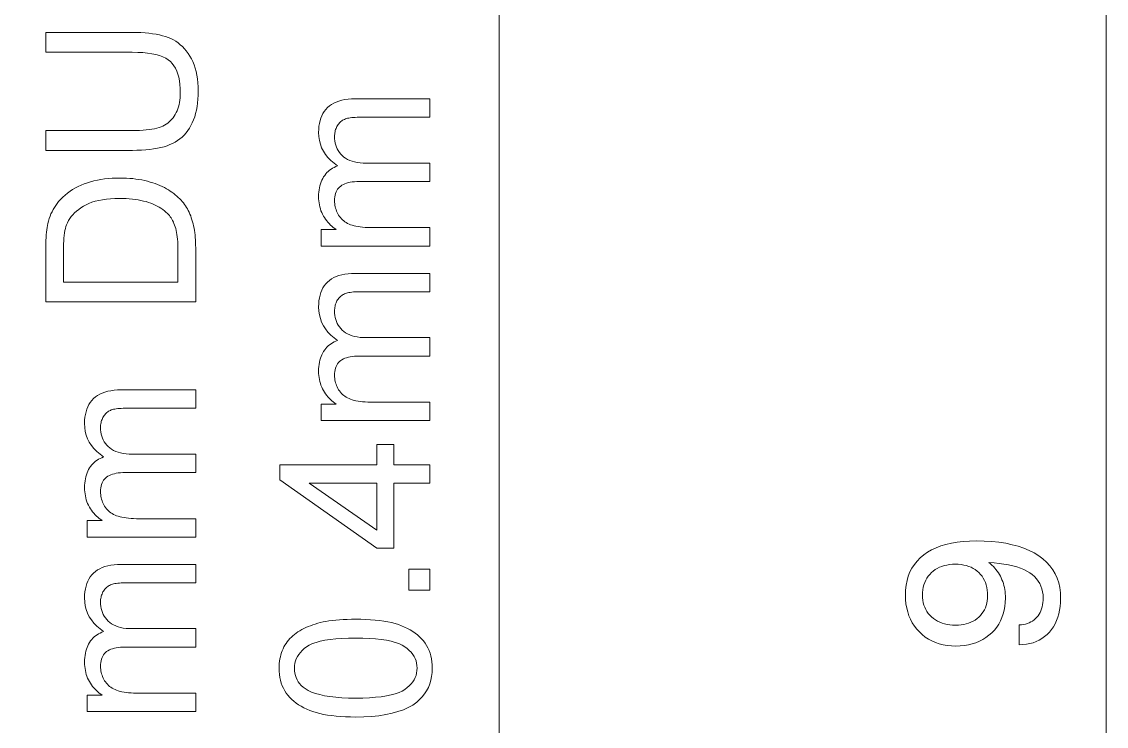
# Model space of a CAD drawing. Extents: x 0 to 297, y 0 to 420.
# Drawn here: x 151.95 to 173.65, y 211.38 to 225.48 of the extents above; entities that cross this region are included whole.
import ezdxf

# ---------------------------------------------------------------- set-up
doc = ezdxf.new("R2010")
doc.units = 0

msp = doc.modelspace()

# ---------------------------------------------------------------- linework, layer by layer
at = {"color": 7, "lineweight": 13}
msp.add_line((173.645, 131.163), (173.645, 284.152), dxfattribs=at)
msp.add_lwpolyline([(130.706, 153.818), (161.496, 162.698), (161.496, 236.781)], dxfattribs=at)
for points in [[(152.426, 224.866), (152.426, 225.263), (154.159, 225.263), (154.247, 225.262), (154.332, 225.259), (154.413, 225.254), (154.491, 225.247), (154.565, 225.238), (154.635, 225.226), (154.701, 225.213), (154.763, 225.198), (154.822, 225.18), (154.877, 225.161), (154.929, 225.139), (154.98, 225.113), (155.028, 225.085), (155.074, 225.053), (155.118, 225.017), (155.161, 224.979), (155.201, 224.937), (155.239, 224.892), (155.276, 224.843), (155.31, 224.791), (155.342, 224.736), (155.37, 224.678), (155.395, 224.616), (155.417, 224.551), (155.435, 224.483), (155.45, 224.411), (155.462, 224.336), (155.47, 224.257), (155.475, 224.176), (155.477, 224.091), (155.475, 224.008), (155.471, 223.928), (155.464, 223.851), (155.454, 223.778), (155.44, 223.707), (155.424, 223.64), (155.406, 223.576), (155.384, 223.514), (155.359, 223.456), (155.331, 223.401), (155.301, 223.349), (155.268, 223.3), (155.233, 223.254), (155.194, 223.211), (155.154, 223.171), (155.11, 223.134), (155.064, 223.101), (155.016, 223.07), (154.965, 223.043), (154.911, 223.018), (154.854, 222.996), (154.793, 222.977), (154.728, 222.96), (154.659, 222.945), (154.585, 222.932), (154.508, 222.922), (154.427, 222.914), (154.342, 222.908), (154.252, 222.905), (154.159, 222.904), (152.426, 222.904), (152.426, 223.301), (154.157, 223.301), (154.233, 223.301), (154.305, 223.304), (154.373, 223.307), (154.437, 223.312), (154.496, 223.319), (154.552, 223.327), (154.603, 223.336), (154.651, 223.347), (154.694, 223.359), (154.733, 223.373), (154.769, 223.389), (154.804, 223.406), (154.836, 223.426), (154.867, 223.448), (154.897, 223.472), (154.925, 223.498), (154.951, 223.526), (154.975, 223.556), (154.997, 223.589), (155.018, 223.623), (155.037, 223.659), (155.054, 223.697), (155.07, 223.736), (155.083, 223.777), (155.094, 223.82), (155.103, 223.864), (155.11, 223.909), (155.115, 223.957), (155.118, 224.005), (155.119, 224.056), (155.117, 224.141), (155.111, 224.221), (155.101, 224.296), (155.087, 224.366), (155.069, 224.431), (155.047, 224.491), (155.021, 224.546), (154.992, 224.595), (154.958, 224.64), (154.92, 224.68), (154.877, 224.715), (154.826, 224.747), (154.768, 224.775), (154.703, 224.799), (154.63, 224.82), (154.55, 224.836), (154.463, 224.849), (154.368, 224.859), (154.266, 224.864), (154.157, 224.866)], [(160.108, 220.989), (157.934, 220.989), (157.934, 221.319), (158.239, 221.319), (158.208, 221.34), (158.178, 221.362), (158.149, 221.386), (158.122, 221.411), (158.095, 221.438), (158.07, 221.466), (158.047, 221.495), (158.024, 221.526), (158.003, 221.558), (157.983, 221.591), (157.964, 221.625), (157.948, 221.661), (157.933, 221.697), (157.92, 221.734), (157.91, 221.772), (157.901, 221.812), (157.894, 221.852), (157.889, 221.893), (157.886, 221.935), (157.885, 221.978), (157.886, 222.025), (157.889, 222.071), (157.894, 222.115), (157.901, 222.157), (157.91, 222.197), (157.921, 222.236), (157.935, 222.273), (157.95, 222.308), (157.967, 222.342), (157.986, 222.374), (158.007, 222.404), (158.029, 222.432), (158.053, 222.458), (158.079, 222.483), (158.106, 222.505), (158.135, 222.526), (158.165, 222.545), (158.197, 222.563), (158.231, 222.578), (158.266, 222.592), (158.194, 222.645), (158.129, 222.701), (158.072, 222.76), (158.022, 222.823), (157.981, 222.888), (157.946, 222.957), (157.92, 223.029), (157.901, 223.104), (157.889, 223.182), (157.885, 223.263), (157.887, 223.326), (157.893, 223.386), (157.901, 223.443), (157.914, 223.498), (157.93, 223.549), (157.95, 223.597), (157.973, 223.642), (158, 223.684), (158.03, 223.724), (158.064, 223.76), (158.102, 223.793), (158.144, 223.823), (158.189, 223.849), (158.239, 223.871), (158.292, 223.89), (158.349, 223.906), (158.41, 223.918), (158.475, 223.927), (158.543, 223.932), (158.616, 223.934), (160.108, 223.934), (160.108, 223.568), (158.739, 223.568), (158.696, 223.567), (158.655, 223.566), (158.617, 223.564), (158.582, 223.562), (158.549, 223.559), (158.518, 223.555), (158.49, 223.55), (158.464, 223.545), (158.441, 223.539), (158.421, 223.532), (158.401, 223.524), (158.383, 223.515), (158.366, 223.505), (158.349, 223.494), (158.333, 223.481), (158.317, 223.468), (158.303, 223.453), (158.289, 223.437), (158.276, 223.42), (158.264, 223.402), (158.253, 223.383), (158.243, 223.363), (158.234, 223.342), (158.226, 223.321), (158.219, 223.3), (158.214, 223.277), (158.21, 223.254), (158.207, 223.23), (158.205, 223.206), (158.205, 223.181), (158.206, 223.136), (158.211, 223.092), (158.218, 223.05), (158.229, 223.01), (158.243, 222.971), (158.26, 222.934), (158.279, 222.898), (158.302, 222.864), (158.328, 222.831), (158.357, 222.8), (158.389, 222.771), (158.425, 222.746), (158.465, 222.723), (158.508, 222.703), (158.555, 222.687), (158.606, 222.673), (158.66, 222.662), (158.718, 222.655), (158.78, 222.65), (158.845, 222.649), (160.108, 222.649), (160.108, 222.28), (158.696, 222.28), (158.648, 222.28), (158.602, 222.277), (158.559, 222.272), (158.519, 222.266), (158.481, 222.258), (158.445, 222.248), (158.412, 222.236), (158.381, 222.223), (158.353, 222.208), (158.327, 222.19), (158.304, 222.171), (158.283, 222.15), (158.265, 222.126), (158.249, 222.1), (158.235, 222.072), (158.224, 222.041), (158.216, 222.008), (158.21, 221.973), (158.206, 221.936), (158.205, 221.896), (158.205, 221.865), (158.208, 221.835), (158.212, 221.805), (158.218, 221.775), (158.225, 221.746), (158.234, 221.718), (158.245, 221.69), (158.257, 221.662), (158.271, 221.635), (158.286, 221.608), (158.304, 221.583), (158.322, 221.558), (158.342, 221.536), (158.364, 221.514), (158.387, 221.494), (158.412, 221.476), (158.438, 221.459), (158.466, 221.444), (158.495, 221.43), (158.526, 221.417), (158.559, 221.406), (158.594, 221.396), (158.633, 221.387), (158.674, 221.379), (158.718, 221.372), (158.765, 221.367), (158.815, 221.363), (158.867, 221.36), (158.922, 221.358), (158.98, 221.358), (160.108, 221.358)], [(155.426, 219.871), (152.426, 219.871), (152.426, 220.904), (152.426, 220.973), (152.427, 221.038), (152.429, 221.099), (152.432, 221.158), (152.436, 221.213), (152.441, 221.265), (152.447, 221.313), (152.453, 221.358), (152.46, 221.4), (152.469, 221.438), (152.481, 221.489), (152.496, 221.539), (152.513, 221.586), (152.531, 221.633), (152.552, 221.677), (152.574, 221.721), (152.599, 221.762), (152.625, 221.803), (152.653, 221.841), (152.683, 221.878), (152.725, 221.925), (152.768, 221.969), (152.814, 222.01), (152.862, 222.049), (152.912, 222.086), (152.964, 222.12), (153.019, 222.152), (153.076, 222.182), (153.135, 222.209), (153.196, 222.233), (153.259, 222.256), (153.324, 222.276), (153.391, 222.293), (153.46, 222.309), (153.53, 222.322), (153.603, 222.332), (153.677, 222.34), (153.752, 222.346), (153.83, 222.35), (153.909, 222.351), (153.977, 222.35), (154.043, 222.348), (154.107, 222.344), (154.17, 222.338), (154.232, 222.331), (154.291, 222.322), (154.35, 222.312), (154.406, 222.3), (154.461, 222.286), (154.515, 222.271), (154.567, 222.255), (154.617, 222.238), (154.665, 222.219), (154.712, 222.2), (154.756, 222.18), (154.799, 222.159), (154.84, 222.137), (154.879, 222.115), (154.916, 222.091), (154.952, 222.067), (154.986, 222.041), (155.018, 222.016), (155.049, 221.99), (155.078, 221.963), (155.106, 221.936), (155.133, 221.908), (155.158, 221.88), (155.181, 221.852), (155.203, 221.823), (155.224, 221.793), (155.243, 221.763), (155.262, 221.732), (155.279, 221.699), (155.296, 221.665), (155.311, 221.63), (155.326, 221.593), (155.339, 221.556), (155.352, 221.517), (155.364, 221.477), (155.374, 221.435), (155.384, 221.393), (155.393, 221.349), (155.401, 221.304), (155.407, 221.258), (155.413, 221.21), (155.417, 221.161), (155.421, 221.111), (155.424, 221.06), (155.425, 221.007), (155.426, 220.953)], [(155.072, 220.268), (155.072, 220.908), (155.071, 220.966), (155.069, 221.022), (155.067, 221.075), (155.063, 221.125), (155.058, 221.173), (155.052, 221.218), (155.045, 221.261), (155.036, 221.301), (155.027, 221.339), (155.016, 221.374), (155.005, 221.407), (154.992, 221.439), (154.979, 221.469), (154.965, 221.498), (154.95, 221.526), (154.934, 221.552), (154.917, 221.577), (154.899, 221.6), (154.88, 221.622), (154.861, 221.643), (154.832, 221.671), (154.8, 221.697), (154.767, 221.722), (154.732, 221.746), (154.695, 221.769), (154.656, 221.79), (154.616, 221.81), (154.573, 221.829), (154.528, 221.847), (154.481, 221.863), (154.433, 221.878), (154.382, 221.891), (154.329, 221.903), (154.274, 221.913), (154.217, 221.922), (154.159, 221.929), (154.098, 221.935), (154.035, 221.939), (153.97, 221.941), (153.903, 221.942), (153.811, 221.94), (153.724, 221.936), (153.64, 221.928), (153.561, 221.917), (153.487, 221.903), (153.417, 221.886), (153.351, 221.866), (153.29, 221.843), (153.232, 221.817), (153.18, 221.787), (153.131, 221.756), (153.085, 221.723), (153.043, 221.689), (153.004, 221.653), (152.969, 221.616), (152.936, 221.578), (152.908, 221.538), (152.882, 221.498), (152.86, 221.455), (152.841, 221.412), (152.829, 221.378), (152.819, 221.34), (152.81, 221.299), (152.802, 221.253), (152.795, 221.204), (152.789, 221.15), (152.785, 221.093), (152.782, 221.032), (152.78, 220.967), (152.78, 220.898), (152.78, 220.268)], [(160.108, 217.498), (157.934, 217.498), (157.934, 217.828), (158.239, 217.828), (158.208, 217.849), (158.178, 217.871), (158.149, 217.895), (158.122, 217.92), (158.095, 217.947), (158.07, 217.975), (158.047, 218.004), (158.024, 218.034), (158.003, 218.066), (157.983, 218.1), (157.964, 218.134), (157.948, 218.17), (157.933, 218.206), (157.92, 218.243), (157.91, 218.281), (157.901, 218.32), (157.894, 218.361), (157.889, 218.402), (157.886, 218.444), (157.885, 218.486), (157.886, 218.534), (157.889, 218.58), (157.894, 218.624), (157.901, 218.666), (157.91, 218.706), (157.921, 218.745), (157.935, 218.782), (157.95, 218.817), (157.967, 218.851), (157.986, 218.882), (158.007, 218.912), (158.029, 218.941), (158.053, 218.967), (158.079, 218.992), (158.106, 219.014), (158.135, 219.035), (158.165, 219.054), (158.197, 219.071), (158.231, 219.087), (158.266, 219.1), (158.194, 219.154), (158.129, 219.21), (158.072, 219.269), (158.022, 219.332), (157.981, 219.397), (157.946, 219.466), (157.92, 219.538), (157.901, 219.612), (157.889, 219.69), (157.885, 219.772), (157.887, 219.835), (157.893, 219.895), (157.901, 219.952), (157.914, 220.006), (157.93, 220.058), (157.95, 220.106), (157.973, 220.151), (158, 220.193), (158.03, 220.233), (158.064, 220.269), (158.102, 220.302), (158.144, 220.332), (158.189, 220.358), (158.239, 220.38), (158.292, 220.399), (158.349, 220.415), (158.41, 220.427), (158.475, 220.436), (158.543, 220.441), (158.616, 220.443), (160.108, 220.443), (160.108, 220.077), (158.739, 220.077), (158.696, 220.076), (158.655, 220.075), (158.617, 220.073), (158.582, 220.071), (158.549, 220.068), (158.518, 220.064), (158.49, 220.059), (158.464, 220.054), (158.441, 220.048), (158.421, 220.041), (158.401, 220.033), (158.383, 220.024), (158.366, 220.014), (158.349, 220.003), (158.333, 219.99), (158.317, 219.977), (158.303, 219.962), (158.289, 219.946), (158.276, 219.929), (158.264, 219.911), (158.253, 219.892), (158.243, 219.872), (158.234, 219.851), (158.226, 219.83), (158.219, 219.808), (158.214, 219.786), (158.21, 219.763), (158.207, 219.739), (158.205, 219.715), (158.205, 219.69), (158.206, 219.645), (158.211, 219.601), (158.218, 219.559), (158.229, 219.519), (158.243, 219.48), (158.26, 219.443), (158.279, 219.407), (158.302, 219.373), (158.328, 219.34), (158.357, 219.309), (158.389, 219.28), (158.425, 219.255), (158.465, 219.232), (158.508, 219.212), (158.555, 219.196), (158.606, 219.182), (158.66, 219.171), (158.718, 219.164), (158.78, 219.159), (158.845, 219.158), (160.108, 219.158), (160.108, 218.789), (158.696, 218.789), (158.648, 218.788), (158.602, 218.786), (158.559, 218.781), (158.519, 218.775), (158.481, 218.767), (158.445, 218.757), (158.412, 218.745), (158.381, 218.732), (158.353, 218.716), (158.327, 218.699), (158.304, 218.68), (158.283, 218.659), (158.265, 218.635), (158.249, 218.609), (158.235, 218.581), (158.224, 218.55), (158.216, 218.517), (158.21, 218.482), (158.206, 218.444), (158.205, 218.405), (158.205, 218.374), (158.208, 218.343), (158.212, 218.313), (158.218, 218.284), (158.225, 218.255), (158.234, 218.226), (158.245, 218.198), (158.257, 218.171), (158.271, 218.144), (158.286, 218.117), (158.304, 218.091), (158.322, 218.067), (158.342, 218.044), (158.364, 218.023), (158.387, 218.003), (158.412, 217.985), (158.438, 217.968), (158.466, 217.952), (158.495, 217.938), (158.526, 217.926), (158.559, 217.915), (158.594, 217.904), (158.633, 217.896), (158.674, 217.888), (158.718, 217.881), (158.765, 217.876), (158.815, 217.872), (158.867, 217.869), (158.922, 217.867), (158.98, 217.866), (160.108, 217.866)], [(155.426, 215.168), (153.252, 215.168), (153.252, 215.498), (153.557, 215.498), (153.526, 215.519), (153.496, 215.541), (153.467, 215.565), (153.44, 215.59), (153.413, 215.617), (153.388, 215.645), (153.364, 215.674), (153.342, 215.705), (153.321, 215.737), (153.3, 215.77), (153.282, 215.804), (153.265, 215.84), (153.251, 215.876), (153.238, 215.913), (153.228, 215.952), (153.219, 215.991), (153.212, 216.031), (153.207, 216.072), (153.204, 216.114), (153.203, 216.157), (153.204, 216.204), (153.207, 216.25), (153.212, 216.294), (153.219, 216.336), (153.228, 216.376), (153.239, 216.415), (153.252, 216.452), (153.267, 216.487), (153.284, 216.521), (153.304, 216.553), (153.324, 216.583), (153.347, 216.611), (153.371, 216.637), (153.397, 216.662), (153.424, 216.684), (153.453, 216.705), (153.483, 216.724), (153.515, 216.742), (153.549, 216.757), (153.584, 216.771), (153.512, 216.824), (153.447, 216.88), (153.39, 216.939), (153.34, 217.002), (153.298, 217.067), (153.264, 217.136), (153.238, 217.208), (153.218, 217.283), (153.207, 217.361), (153.203, 217.442), (153.205, 217.505), (153.21, 217.565), (153.219, 217.622), (153.232, 217.677), (153.248, 217.728), (153.268, 217.776), (153.291, 217.821), (153.318, 217.864), (153.348, 217.903), (153.382, 217.939), (153.42, 217.972), (153.462, 218.002), (153.507, 218.028), (153.557, 218.05), (153.61, 218.07), (153.667, 218.085), (153.728, 218.097), (153.793, 218.106), (153.861, 218.111), (153.934, 218.113), (155.426, 218.113), (155.426, 217.747), (154.057, 217.747), (154.014, 217.746), (153.973, 217.745), (153.935, 217.743), (153.9, 217.741), (153.867, 217.738), (153.836, 217.734), (153.808, 217.729), (153.782, 217.724), (153.759, 217.718), (153.738, 217.711), (153.719, 217.703), (153.701, 217.694), (153.683, 217.684), (153.667, 217.673), (153.651, 217.661), (153.635, 217.647), (153.621, 217.632), (153.607, 217.616), (153.594, 217.599), (153.582, 217.581), (153.571, 217.562), (153.56, 217.542), (153.552, 217.522), (153.544, 217.5), (153.537, 217.479), (153.532, 217.456), (153.528, 217.433), (153.525, 217.409), (153.523, 217.385), (153.522, 217.36), (153.524, 217.315), (153.529, 217.271), (153.536, 217.229), (153.547, 217.189), (153.561, 217.15), (153.577, 217.113), (153.597, 217.077), (153.62, 217.043), (153.646, 217.01), (153.675, 216.979), (153.707, 216.951), (153.743, 216.925), (153.783, 216.902), (153.826, 216.882), (153.873, 216.866), (153.924, 216.852), (153.978, 216.842), (154.036, 216.834), (154.098, 216.829), (154.163, 216.828), (155.426, 216.828), (155.426, 216.46), (154.014, 216.46), (153.966, 216.459), (153.92, 216.456), (153.877, 216.451), (153.837, 216.445), (153.799, 216.437), (153.763, 216.427), (153.73, 216.415), (153.699, 216.402), (153.671, 216.387), (153.645, 216.37), (153.622, 216.35), (153.601, 216.329), (153.583, 216.305), (153.567, 216.279), (153.553, 216.251), (153.542, 216.22), (153.534, 216.187), (153.527, 216.152), (153.524, 216.115), (153.522, 216.075), (153.523, 216.044), (153.526, 216.014), (153.53, 215.984), (153.536, 215.954), (153.543, 215.925), (153.552, 215.897), (153.563, 215.869), (153.575, 215.841), (153.589, 215.814), (153.604, 215.787), (153.621, 215.762), (153.64, 215.737), (153.66, 215.715), (153.682, 215.693), (153.705, 215.673), (153.73, 215.655), (153.756, 215.638), (153.784, 215.623), (153.813, 215.609), (153.844, 215.596), (153.877, 215.585), (153.912, 215.575), (153.951, 215.566), (153.992, 215.558), (154.036, 215.551), (154.083, 215.546), (154.133, 215.542), (154.185, 215.539), (154.24, 215.537), (154.298, 215.537), (155.426, 215.537)], [(160.108, 216.246), (159.389, 216.246), (159.389, 214.944), (159.052, 214.944), (157.108, 216.313), (157.108, 216.614), (159.052, 216.614), (159.052, 217.019), (159.389, 217.019), (159.389, 216.614), (160.108, 216.614)], [(159.052, 216.246), (157.699, 216.246), (159.052, 215.306)], [(171.903, 213.015), (171.903, 213.411), (171.947, 213.414), (171.989, 213.421), (172.029, 213.429), (172.068, 213.441), (172.104, 213.455), (172.138, 213.471), (172.17, 213.49), (172.2, 213.512), (172.229, 213.537), (172.255, 213.564), (172.279, 213.593), (172.301, 213.625), (172.319, 213.658), (172.336, 213.694), (172.35, 213.732), (172.361, 213.771), (172.37, 213.813), (172.376, 213.857), (172.38, 213.903), (172.381, 213.951), (172.379, 214.015), (172.371, 214.076), (172.357, 214.134), (172.338, 214.189), (172.314, 214.241), (172.285, 214.29), (172.25, 214.336), (172.209, 214.378), (172.164, 214.418), (172.113, 214.455), (172.056, 214.488), (171.994, 214.519), (171.926, 214.547), (171.853, 214.571), (171.774, 214.593), (171.689, 214.612), (171.598, 214.628), (171.502, 214.641), (171.401, 214.652), (171.294, 214.659), (171.326, 214.633), (171.356, 214.606), (171.385, 214.578), (171.412, 214.549), (171.438, 214.519), (171.462, 214.488), (171.485, 214.455), (171.505, 214.422), (171.525, 214.387), (171.542, 214.351), (171.558, 214.315), (171.573, 214.277), (171.585, 214.239), (171.596, 214.2), (171.606, 214.159), (171.613, 214.119), (171.619, 214.077), (171.623, 214.034), (171.626, 213.991), (171.627, 213.947), (171.624, 213.863), (171.616, 213.783), (171.602, 213.705), (171.583, 213.631), (171.558, 213.561), (171.528, 213.493), (171.493, 213.429), (171.452, 213.368), (171.406, 213.31), (171.354, 213.255), (171.297, 213.205), (171.238, 213.159), (171.174, 213.12), (171.107, 213.085), (171.037, 213.056), (170.963, 213.032), (170.886, 213.013), (170.806, 213), (170.721, 212.992), (170.634, 212.989), (170.546, 212.992), (170.461, 213.001), (170.38, 213.015), (170.302, 213.034), (170.227, 213.06), (170.156, 213.091), (170.088, 213.127), (170.024, 213.17), (169.963, 213.217), (169.905, 213.271), (169.852, 213.329), (169.805, 213.39), (169.763, 213.455), (169.727, 213.524), (169.696, 213.596), (169.671, 213.671), (169.651, 213.75), (169.637, 213.832), (169.629, 213.918), (169.626, 214.008), (169.63, 214.11), (169.641, 214.208), (169.659, 214.301), (169.684, 214.388), (169.717, 214.471), (169.757, 214.549), (169.805, 214.622), (169.859, 214.69), (169.921, 214.754), (169.991, 214.812), (170.067, 214.865), (170.15, 214.913), (170.239, 214.954), (170.334, 214.991), (170.436, 215.021), (170.545, 215.047), (170.659, 215.066), (170.781, 215.08), (170.909, 215.089), (171.043, 215.091), (171.201, 215.088), (171.352, 215.079), (171.496, 215.065), (171.632, 215.044), (171.761, 215.017), (171.882, 214.984), (171.996, 214.946), (172.103, 214.901), (172.201, 214.851), (172.293, 214.794), (172.376, 214.732), (172.451, 214.665), (172.517, 214.593), (172.574, 214.516), (172.622, 214.434), (172.661, 214.346), (172.692, 214.254), (172.714, 214.157), (172.727, 214.054), (172.731, 213.947), (172.729, 213.863), (172.722, 213.783), (172.711, 213.707), (172.695, 213.633), (172.675, 213.564), (172.65, 213.498), (172.621, 213.435), (172.587, 213.376), (172.549, 213.32), (172.506, 213.268), (172.459, 213.22), (172.41, 213.177), (172.357, 213.139), (172.301, 213.106), (172.242, 213.078), (172.181, 213.055), (172.116, 213.037), (172.048, 213.025), (171.977, 213.017)], [(155.426, 211.677), (153.252, 211.677), (153.252, 212.007), (153.557, 212.007), (153.526, 212.028), (153.496, 212.05), (153.467, 212.074), (153.44, 212.099), (153.413, 212.126), (153.388, 212.154), (153.364, 212.183), (153.342, 212.214), (153.321, 212.245), (153.3, 212.279), (153.282, 212.313), (153.265, 212.349), (153.251, 212.385), (153.238, 212.422), (153.228, 212.46), (153.219, 212.5), (153.212, 212.54), (153.207, 212.581), (153.204, 212.623), (153.203, 212.666), (153.204, 212.713), (153.207, 212.759), (153.212, 212.803), (153.219, 212.845), (153.228, 212.885), (153.239, 212.924), (153.252, 212.961), (153.267, 212.996), (153.284, 213.03), (153.304, 213.062), (153.324, 213.092), (153.347, 213.12), (153.371, 213.146), (153.397, 213.171), (153.424, 213.193), (153.453, 213.214), (153.483, 213.233), (153.515, 213.25), (153.549, 213.266), (153.584, 213.279), (153.512, 213.333), (153.447, 213.389), (153.39, 213.448), (153.34, 213.511), (153.298, 213.576), (153.264, 213.645), (153.238, 213.717), (153.218, 213.792), (153.207, 213.87), (153.203, 213.951), (153.205, 214.014), (153.21, 214.074), (153.219, 214.131), (153.232, 214.185), (153.248, 214.237), (153.268, 214.285), (153.291, 214.33), (153.318, 214.372), (153.348, 214.412), (153.382, 214.448), (153.42, 214.481), (153.462, 214.511), (153.507, 214.537), (153.557, 214.559), (153.61, 214.578), (153.667, 214.594), (153.728, 214.606), (153.793, 214.615), (153.861, 214.62), (153.934, 214.622), (155.426, 214.622), (155.426, 214.256), (154.057, 214.256), (154.014, 214.255), (153.973, 214.254), (153.935, 214.252), (153.9, 214.25), (153.867, 214.247), (153.836, 214.243), (153.808, 214.238), (153.782, 214.233), (153.759, 214.227), (153.738, 214.22), (153.719, 214.212), (153.701, 214.203), (153.683, 214.193), (153.667, 214.182), (153.651, 214.169), (153.635, 214.156), (153.621, 214.141), (153.607, 214.125), (153.594, 214.108), (153.582, 214.09), (153.571, 214.071), (153.56, 214.051), (153.552, 214.03), (153.544, 214.009), (153.537, 213.988), (153.532, 213.965), (153.528, 213.942), (153.525, 213.918), (153.523, 213.894), (153.522, 213.869), (153.524, 213.824), (153.529, 213.78), (153.536, 213.738), (153.547, 213.698), (153.561, 213.659), (153.577, 213.622), (153.597, 213.586), (153.62, 213.552), (153.646, 213.519), (153.675, 213.488), (153.707, 213.459), (153.743, 213.434), (153.783, 213.411), (153.826, 213.391), (153.873, 213.375), (153.924, 213.361), (153.978, 213.35), (154.036, 213.343), (154.098, 213.338), (154.163, 213.337), (155.426, 213.337), (155.426, 212.968), (154.014, 212.968), (153.966, 212.968), (153.92, 212.965), (153.877, 212.96), (153.837, 212.954), (153.799, 212.946), (153.763, 212.936), (153.73, 212.924), (153.699, 212.911), (153.671, 212.895), (153.645, 212.878), (153.622, 212.859), (153.601, 212.838), (153.583, 212.814), (153.567, 212.788), (153.553, 212.76), (153.542, 212.729), (153.534, 212.696), (153.527, 212.661), (153.524, 212.623), (153.522, 212.584), (153.523, 212.553), (153.526, 212.522), (153.53, 212.493), (153.536, 212.463), (153.543, 212.434), (153.552, 212.406), (153.563, 212.378), (153.575, 212.35), (153.589, 212.323), (153.604, 212.296), (153.621, 212.271), (153.64, 212.246), (153.66, 212.224), (153.682, 212.202), (153.705, 212.182), (153.73, 212.164), (153.756, 212.147), (153.784, 212.131), (153.813, 212.117), (153.844, 212.105), (153.877, 212.094), (153.912, 212.083), (153.951, 212.075), (153.992, 212.067), (154.036, 212.06), (154.083, 212.055), (154.133, 212.051), (154.185, 212.048), (154.24, 212.046), (154.298, 212.046), (155.426, 212.046)], [(170.63, 213.407), (170.687, 213.408), (170.741, 213.413), (170.794, 213.421), (170.844, 213.433), (170.891, 213.447), (170.937, 213.465), (170.98, 213.486), (171.02, 213.51), (171.058, 213.537), (171.094, 213.568), (171.127, 213.601), (171.157, 213.637), (171.183, 213.674), (171.206, 213.714), (171.225, 213.755), (171.241, 213.799), (171.253, 213.845), (171.261, 213.893), (171.267, 213.943), (171.268, 213.995), (171.267, 214.053), (171.261, 214.108), (171.253, 214.161), (171.241, 214.211), (171.225, 214.258), (171.206, 214.303), (171.184, 214.346), (171.158, 214.386), (171.129, 214.423), (171.097, 214.458), (171.061, 214.49), (171.023, 214.518), (170.982, 214.543), (170.939, 214.565), (170.893, 214.583), (170.844, 214.599), (170.793, 214.61), (170.74, 214.619), (170.684, 214.624), (170.625, 214.625), (170.566, 214.624), (170.51, 214.619), (170.456, 214.61), (170.404, 214.599), (170.355, 214.583), (170.308, 214.565), (170.264, 214.543), (170.222, 214.518), (170.183, 214.49), (170.146, 214.458), (170.112, 214.423), (170.082, 214.386), (170.055, 214.347), (170.032, 214.305), (170.012, 214.261), (169.996, 214.215), (169.984, 214.167), (169.975, 214.116), (169.969, 214.063), (169.968, 214.008), (169.969, 213.955), (169.975, 213.904), (169.984, 213.855), (169.997, 213.808), (170.013, 213.764), (170.033, 213.721), (170.057, 213.681), (170.084, 213.643), (170.115, 213.606), (170.15, 213.572), (170.188, 213.541), (170.227, 213.513), (170.27, 213.488), (170.314, 213.466), (170.361, 213.448), (170.41, 213.433), (170.462, 213.422), (170.515, 213.413), (170.571, 213.408)], [(160.108, 214.107), (159.688, 214.107), (159.688, 214.527), (160.108, 214.527)], [(158.628, 211.57), (158.524, 211.571), (158.424, 211.574), (158.328, 211.58), (158.236, 211.587), (158.148, 211.597), (158.065, 211.609), (157.985, 211.623), (157.91, 211.64), (157.839, 211.658), (157.772, 211.679), (157.708, 211.702), (157.648, 211.727), (157.591, 211.754), (157.536, 211.784), (157.485, 211.815), (157.436, 211.849), (157.39, 211.885), (157.348, 211.922), (157.308, 211.962), (157.271, 212.005), (157.238, 212.049), (157.208, 212.095), (157.182, 212.144), (157.159, 212.195), (157.139, 212.248), (157.124, 212.304), (157.111, 212.361), (157.103, 212.421), (157.097, 212.484), (157.095, 212.548), (157.096, 212.596), (157.099, 212.642), (157.104, 212.687), (157.111, 212.732), (157.12, 212.775), (157.13, 212.816), (157.143, 212.857), (157.158, 212.896), (157.174, 212.934), (157.193, 212.971), (157.213, 213.007), (157.235, 213.042), (157.259, 213.075), (157.284, 213.107), (157.311, 213.138), (157.34, 213.167), (157.371, 213.195), (157.403, 213.222), (157.437, 213.248), (157.473, 213.272), (157.51, 213.296), (157.549, 213.318), (157.59, 213.339), (157.632, 213.359), (157.676, 213.378), (157.722, 213.396), (157.769, 213.413), (157.817, 213.429), (157.867, 213.445), (157.919, 213.459), (157.974, 213.471), (158.032, 213.483), (158.093, 213.493), (158.159, 213.502), (158.228, 213.509), (158.301, 213.515), (158.377, 213.52), (158.457, 213.523), (158.541, 213.525), (158.628, 213.526), (158.732, 213.525), (158.831, 213.522), (158.927, 213.516), (159.018, 213.509), (159.105, 213.499), (159.188, 213.487), (159.268, 213.473), (159.343, 213.457), (159.414, 213.438), (159.481, 213.418), (159.544, 213.395), (159.604, 213.37), (159.662, 213.343), (159.716, 213.314), (159.768, 213.282), (159.817, 213.249), (159.862, 213.213), (159.905, 213.175), (159.945, 213.135), (159.982, 213.093), (160.016, 213.049), (160.046, 213.002), (160.072, 212.953), (160.095, 212.902), (160.115, 212.849), (160.131, 212.793), (160.143, 212.735), (160.152, 212.675), (160.157, 212.613), (160.159, 212.548), (160.156, 212.463), (160.146, 212.382), (160.131, 212.304), (160.109, 212.231), (160.081, 212.161), (160.047, 212.094), (160.007, 212.032), (159.96, 211.973), (159.907, 211.918), (159.848, 211.866), (159.768, 211.81), (159.679, 211.76), (159.581, 211.715), (159.473, 211.677), (159.356, 211.644), (159.229, 211.617), (159.093, 211.596), (158.947, 211.582), (158.793, 211.573)], [(158.628, 211.948), (158.771, 211.95), (158.904, 211.955), (159.027, 211.964), (159.14, 211.976), (159.243, 211.992), (159.337, 212.011), (159.42, 212.033), (159.494, 212.059), (159.558, 212.088), (159.612, 212.121), (159.658, 212.157), (159.7, 212.194), (159.736, 212.232), (159.768, 212.272), (159.795, 212.314), (159.817, 212.358), (159.834, 212.403), (159.846, 212.45), (159.854, 212.498), (159.856, 212.548), (159.854, 212.598), (159.846, 212.646), (159.834, 212.693), (159.817, 212.738), (159.795, 212.781), (159.768, 212.823), (159.736, 212.864), (159.699, 212.902), (159.657, 212.939), (159.61, 212.975), (159.556, 213.007), (159.493, 213.037), (159.419, 213.063), (159.335, 213.085), (159.242, 213.104), (159.139, 213.12), (159.026, 213.132), (158.903, 213.141), (158.771, 213.146), (158.628, 213.147), (158.485, 213.146), (158.352, 213.141), (158.229, 213.132), (158.115, 213.12), (158.012, 213.104), (157.918, 213.085), (157.835, 213.063), (157.761, 213.037), (157.698, 213.007), (157.644, 212.975), (157.598, 212.939), (157.556, 212.902), (157.52, 212.863), (157.488, 212.823), (157.461, 212.78), (157.439, 212.736), (157.422, 212.691), (157.41, 212.644), (157.403, 212.595), (157.4, 212.544), (157.403, 212.494), (157.409, 212.446), (157.42, 212.401), (157.435, 212.357), (157.454, 212.316), (157.478, 212.276), (157.506, 212.239), (157.538, 212.203), (157.574, 212.17), (157.615, 212.139), (157.675, 212.102), (157.744, 212.07), (157.822, 212.042), (157.909, 212.017), (158.006, 211.996), (158.112, 211.979), (158.227, 211.965), (158.351, 211.956), (158.485, 211.95)]]:
    msp.add_lwpolyline(points, close=True, dxfattribs=at)

doc.saveas('drawing.dxf')
